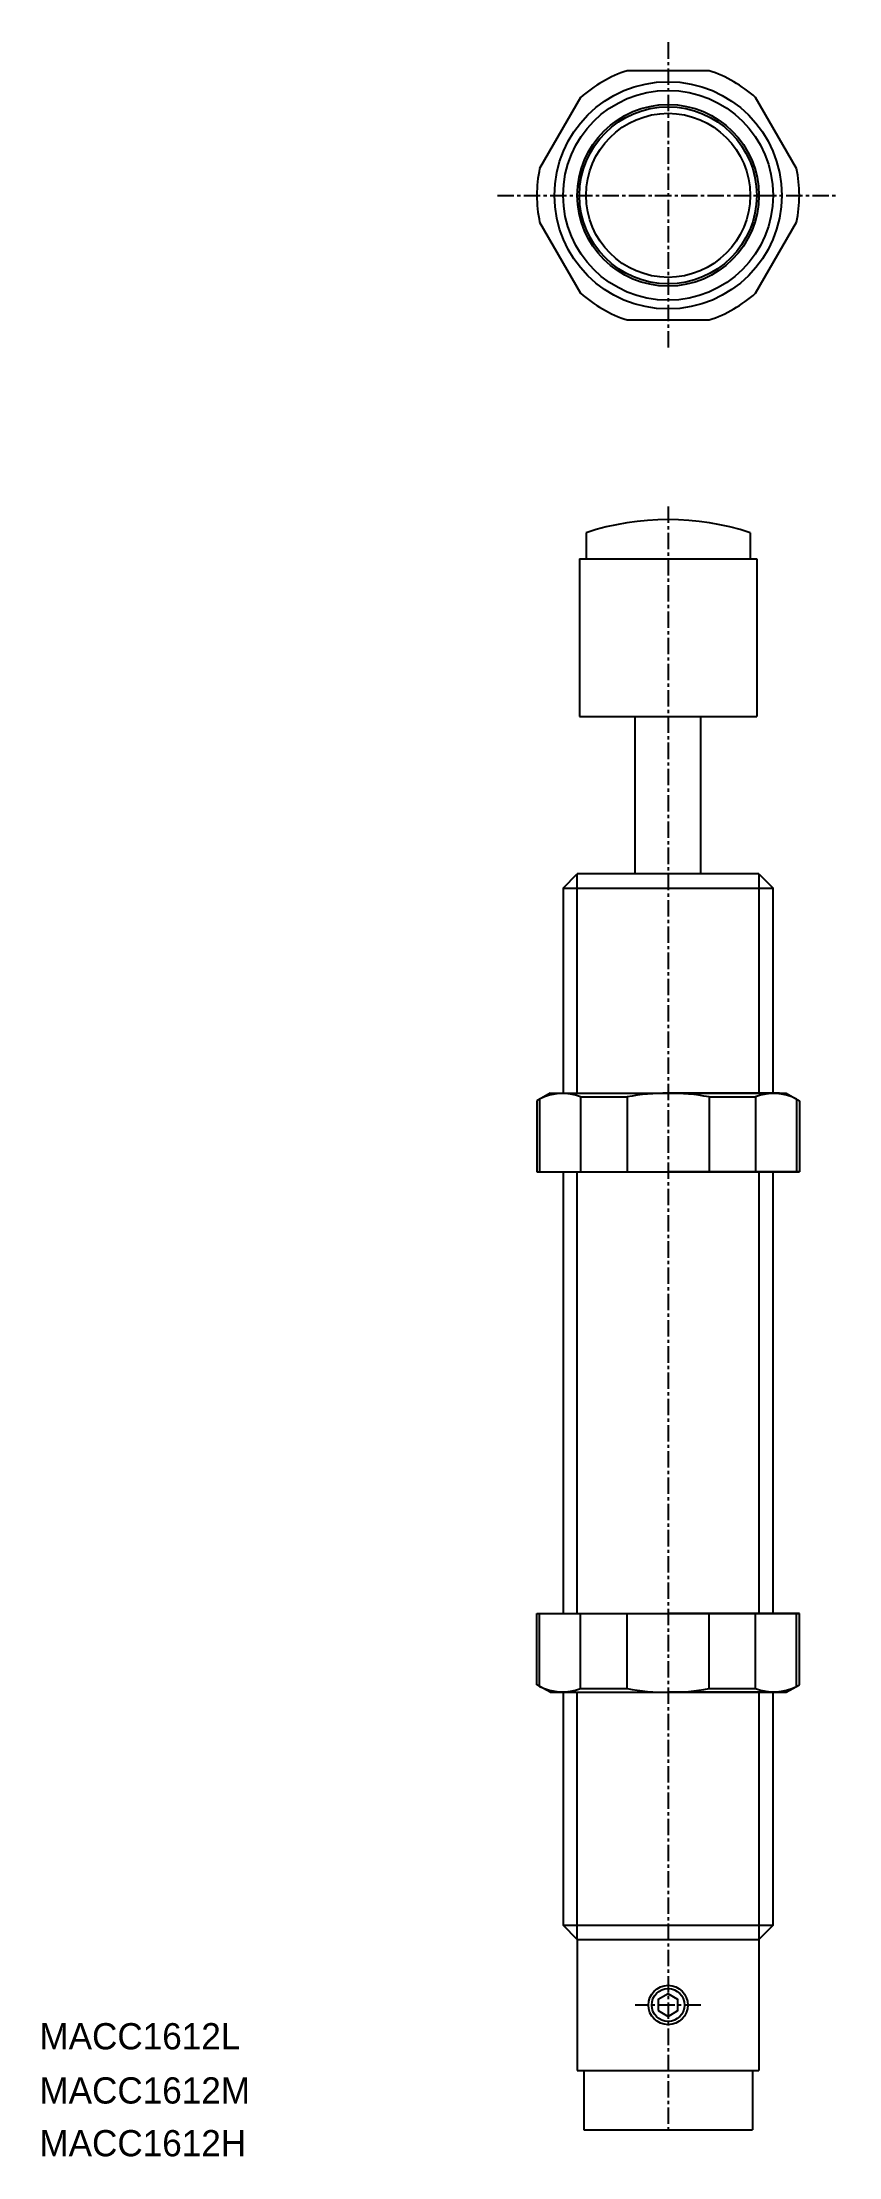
# Model space of a CAD drawing. Extents: x 2 to 63, y -2 to 159.
import ezdxf

# ---------------------------------------------------------------- set-up
doc = ezdxf.new("R2010")
doc.units = 0
doc.linetypes.add('CENTER', pattern=[2, 1.25, -0.25, 0.25, -0.25])
doc.layers.get('0').update_dxf_attribs({"linetype": 'CONTINUOUS'})
doc.layers.add('CENTER', color=1, linetype='CENTER')

msp = doc.modelspace()

# ---------------------------------------------------------------- linework, layer by layer
at = {"color": 7, "linetype": 'CONTINUOUS'}
for p, q in [((43.75, 121.62), (43.75, 119.62)), ((56.25, 121.62), (56.25, 119.62)), ((43.25, 119.62), (50, 119.62)), ((43.25, 119.62), (43.25, 107.62)), ((50, 119.62), (56.75, 119.62)), ((56.75, 119.62), (56.75, 107.62)), ((43.25, 107.62), (50, 107.62)), ((47.5, 95.62), (47.5, 107.62)), ((50, 107.62), (56.75, 107.62)), ((52.5, 95.62), (52.5, 107.62)), ((42, 94.54), (43.08, 95.62)), ((56.92, 95.62), (43.08, 95.62)), ((56.92, 95.62), (58, 94.54)), ((42, 94.54), (42, 78.91)), ((42, 94.54), (58, 94.54)), ((58, 78.91), (58, 94.54)), ((42, 72.91), (42, 39.25)), ((58, 39.25), (58, 72.91)), ((42, 33.25), (42, 15.5)), ((58, 15.5), (58, 33.25)), ((42, 15.5), (58, 15.5)), ((43.08, 14.42), (42, 15.5)), ((58, 15.5), (56.92, 14.42)), ((43.08, 14.42), (56.92, 14.42)), ((43.08, 14.42), (43.08, 4.42)), ((56.92, 14.42), (56.92, 4.42)), ((43.08, 4.42), (56.92, 4.42)), ((43.58, 4.42), (43.58, -0.08)), ((56.42, 4.42), (56.42, -0.08)), ((43.58, -0.08), (56.42, -0.08))]:
    msp.add_line(p, q, dxfattribs=at)
at = {"color": 3, "linetype": 'CONTINUOUS'}
for p, q in [((43.08, 78.91), (43.08, 95.62)), ((56.92, 95.62), (56.92, 78.91)), ((43.08, 39.25), (43.08, 72.91)), ((56.92, 72.91), (56.92, 39.25)), ((43.08, 14.42), (43.08, 33.25)), ((56.92, 33.25), (56.92, 14.42))]:
    msp.add_line(p, q, dxfattribs=at)
for p, q in [((41, 78.91), (40, 78.33)), ((40, 78.33), (40, 72.91)), ((40.21, 78.46), (40.21, 72.91)), ((41, 78.91), (50, 78.91)), ((41, 78.91), (59, 78.91)), ((43.33, 78.62), (46.88, 78.62)), ((43.33, 78.62), (43.33, 72.91)), ((46.88, 78.62), (46.88, 72.91)), ((58.5, 78.91), (50, 78.91)), ((53.12, 78.62), (53.12, 72.91)), ((53.12, 78.62), (56.67, 78.62)), ((56.67, 78.62), (56.67, 72.91)), ((59, 78.91), (60, 78.33)), ((59.79, 78.46), (59.79, 72.91)), ((60, 78.33), (60, 72.91)), ((40, 72.91), (60, 72.91)), ((60, 72.91), (50, 72.91)), ((40, 39.25), (60, 39.25)), ((40, 33.83), (40, 39.25)), ((40.21, 33.71), (40.21, 39.25)), ((43.33, 33.54), (43.33, 39.25)), ((46.88, 33.54), (46.88, 39.25)), ((60, 39.25), (50, 39.25)), ((53.12, 33.54), (53.12, 39.25)), ((56.67, 33.54), (56.67, 39.25)), ((59.79, 33.71), (59.79, 39.25)), ((60, 33.83), (60, 39.25)), ((41, 33.25), (40, 33.83)), ((41, 33.25), (50, 33.25)), ((41, 33.25), (59, 33.25)), ((43.33, 33.54), (46.88, 33.54)), ((58.5, 33.25), (50, 33.25)), ((53.12, 33.54), (56.67, 33.54)), ((59, 33.25), (60, 33.83))]:
    msp.add_line(p, q)
at = {"color": 7, "linetype": 'CONTINUOUS'}
for points in [[(53.12, 156.83), (46.88, 156.83)], [(43.33, 154.79), (40.21, 149.38)], [(59.79, 149.38), (56.67, 154.79)], [(40.21, 145.29), (43.33, 139.88)], [(56.67, 139.88), (59.79, 145.29)], [(46.88, 137.83), (53.12, 137.83)]]:
    msp.add_lwpolyline(points, dxfattribs=at)
msp.add_lwpolyline([(49.25, 8.99), (50, 8.55), (50.75, 8.99), (50.75, 9.85), (50, 10.28), (49.25, 9.85)], close=True, dxfattribs=at)
for radius in [8.66, 8, 6.75, 6.25]:
    msp.add_circle((50, 147.33), radius, dxfattribs=at)
at = {"color": 3, "linetype": 'CONTINUOUS'}
msp.add_circle((50, 147.33), 6.92, dxfattribs=at)
at = {"color": 7}
msp.add_circle((50, 9.42), 1.5, dxfattribs=at)
at = {"color": 3}
msp.add_circle((50, 9.42), 1.25, dxfattribs=at)
at = {"color": 7, "linetype": 'CONTINUOUS'}
for centre, radius, start, end in [((50, 147.33), 10, 108.1949, 131.8051), ((50, 147.33), 10, 48.1949, 71.8051), ((50, 147.33), 10, 168.1949, 191.8051), ((50, 147.33), 10, 348.1949, 11.8051), ((50, 147.33), 10, 228.1949, 251.8051), ((50, 147.33), 10, 288.1949, 311.8051), ((50, 102.62), 20, 71.79, 108.21)]:
    msp.add_arc(centre, radius, start, end, dxfattribs=at)
for centre, radius, start, end in [((41.96, 75.06), 3.82, 68.8794, 117.2274), ((50, 61.88), 17.03, 79.436, 100.564), ((58.04, 75.06), 3.82, 62.7726, 111.1206), ((41.96, 37.1), 3.82, 242.7726, 291.1206), ((50, 50.28), 17.03, 259.436, 280.564), ((58.04, 37.1), 3.82, 248.8794, 297.2274)]:
    msp.add_arc(centre, radius, start, end)
at = {"layer": 'CENTER', "color": 1, "linetype": 'CENTER'}
for p, q in [((50, 158.99), (50, 135.67)), ((37, 147.33), (63, 147.33)), ((50, 123.62), (50, -0.07))]:
    msp.add_line(p, q, dxfattribs=at)
at = {"layer": 'CENTER', "color": 1}
msp.add_line((52.5, 9.42), (47.5, 9.42), dxfattribs=at)

# ---------------------------------------------------------------- texts
at = {"color": 7, "linetype": 'CONTINUOUS'}
for s, p in [('MACC1612L', (2.09, 6.04)), ('MACC1612M', (2.09, 1.91)), ('MACC1612H', (2.09, -2.11))]:
    msp.add_text(s, height=2, dxfattribs=at).set_placement(p)

doc.saveas('drawing.dxf')
